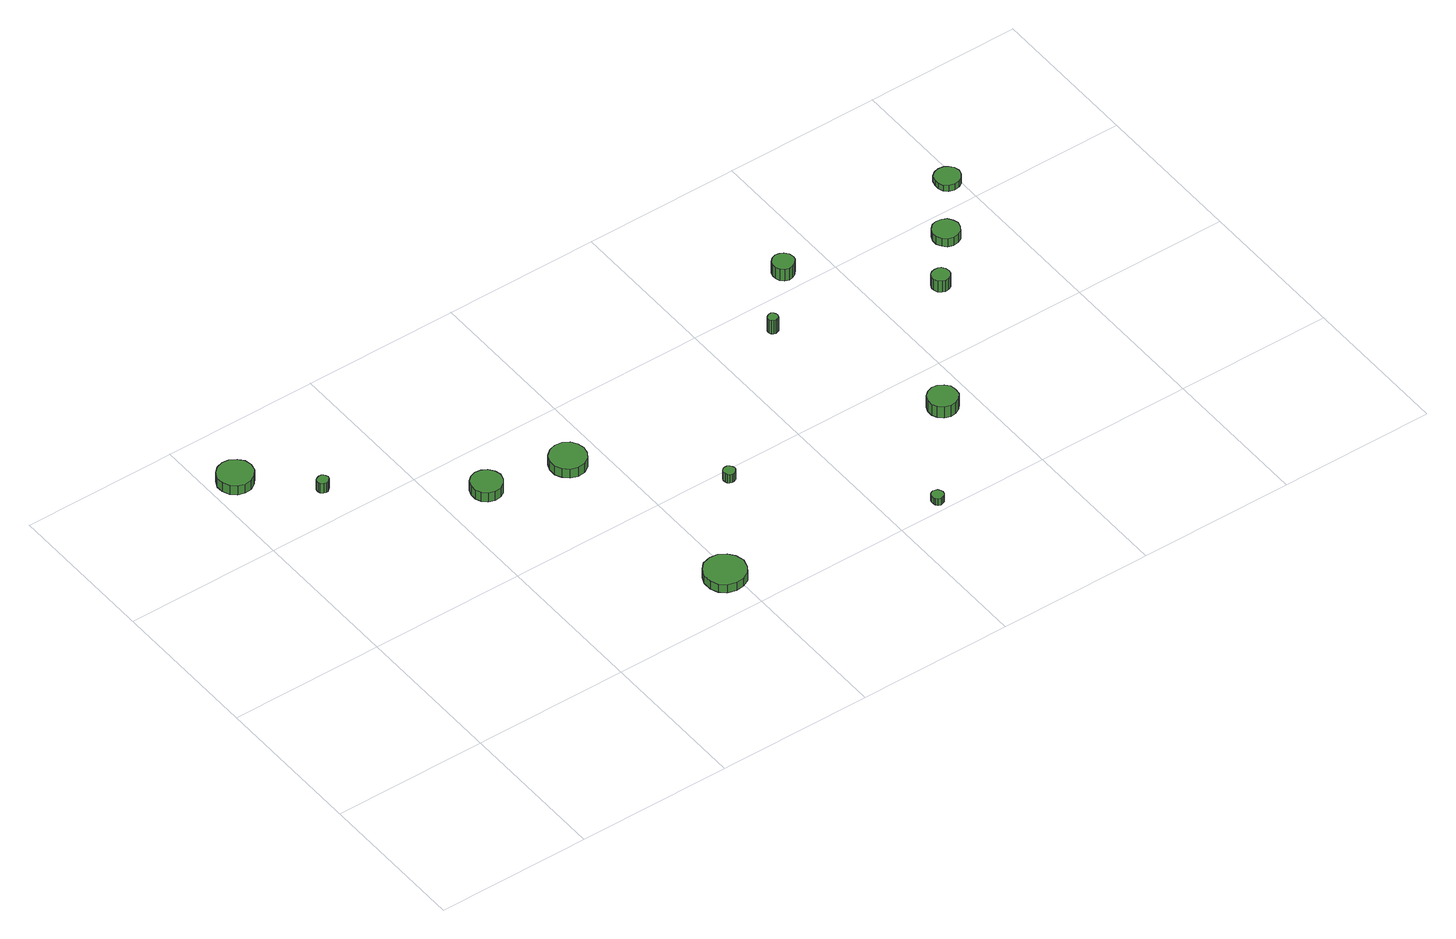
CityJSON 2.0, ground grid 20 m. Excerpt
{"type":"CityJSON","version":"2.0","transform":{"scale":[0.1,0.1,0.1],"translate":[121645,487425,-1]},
"CityObjects":{
"tree1":{"type":"SolitaryVegetationObject","attributes":{"function":"something"},"geometry":[{"type":"MultiSurface","lod":"1","boundaries":[[[0,1,2,3,4,5,6,7,8,9,10,11,12,13,14]],[[15,16,17,18,19,20,21,22,23,24,25,26,27,28,29]],[[0,29,28,1]],[[1,28,27,2]],[[2,27,26,3]],[[3,26,25,4]],[[4,25,24,5]],[[5,24,23,6]],[[6,23,22,7]],[[7,22,21,8]],[[8,21,20,9]],[[9,20,19,10]],[[10,19,18,11]],[[11,18,17,12]],[[12,17,16,13]],[[13,16,15,14]],[[14,15,29,0]]]}]},
"tree2":{"type":"SolitaryVegetationObject","attributes":{"function":"something"},"geometry":[{"type":"MultiSurface","lod":"1","boundaries":[[[30,31,32,33,34,35,36,37,38,39,40,41,42,43,44]],[[45,46,47,48,49,50,51,52,53,54,55,56,57,58,59]],[[30,59,58,31]],[[31,58,57,32]],[[32,57,56,33]],[[33,56,55,34]],[[34,55,54,35]],[[35,54,53,36]],[[36,53,52,37]],[[37,52,51,38]],[[38,51,50,39]],[[39,50,49,40]],[[40,49,48,41]],[[41,48,47,42]],[[42,47,46,43]],[[43,46,45,44]],[[44,45,59,30]]]}]},
"tree3":{"type":"SolitaryVegetationObject","attributes":{"function":"something"},"geometry":[{"type":"MultiSurface","lod":"1","boundaries":[[[60,61,62,63,64,65,66,67,68,69,70,71,72,73,74]],[[75,76,77,78,79,80,81,82,83,84,85,86,87,88,89]],[[60,89,88,61]],[[61,88,87,62]],[[62,87,86,63]],[[63,86,85,64]],[[64,85,84,65]],[[65,84,83,66]],[[66,83,82,67]],[[67,82,81,68]],[[68,81,80,69]],[[69,80,79,70]],[[70,79,78,71]],[[71,78,77,72]],[[72,77,76,73]],[[73,76,75,74]],[[74,75,89,60]]]}]},
"tree4":{"type":"SolitaryVegetationObject","attributes":{"function":"something"},"geometry":[{"type":"MultiSurface","lod":"1","boundaries":[[[90,91,92,93,94,95,96,97,98,99,100,101,102,103,104]],[[105,106,107,108,109,110,111,112,113,114,115,116,117,118,119]],[[90,119,118,91]],[[91,118,117,92]],[[92,117,116,93]],[[93,116,115,94]],[[94,115,114,95]],[[95,114,113,96]],[[96,113,112,97]],[[97,112,111,98]],[[98,111,110,99]],[[99,110,109,100]],[[100,109,108,101]],[[101,108,107,102]],[[102,107,106,103]],[[103,106,105,104]],[[104,105,119,90]]]}]},
"tree5":{"type":"SolitaryVegetationObject","attributes":{"function":"something"},"geometry":[{"type":"MultiSurface","lod":"1","boundaries":[[[120,121,122,123,124,125,126,127,128,129,130,131,132,133,134]],[[135,136,137,138,139,140,141,142,143,144,145,146,147,148,149]],[[120,149,148,121]],[[121,148,147,122]],[[122,147,146,123]],[[123,146,145,124]],[[124,145,144,125]],[[125,144,143,126]],[[126,143,142,127]],[[127,142,141,128]],[[128,141,140,129]],[[129,140,139,130]],[[130,139,138,131]],[[131,138,137,132]],[[132,137,136,133]],[[133,136,135,134]],[[134,135,149,120]]]}]},
"tree6":{"type":"SolitaryVegetationObject","attributes":{"function":"something"},"geometry":[{"type":"MultiSurface","lod":"1","boundaries":[[[150,151,152,153,154,155,156,157,158,159,160,161,162,163,164]],[[165,166,167,168,169,170,171,172,173,174,175,176,177,178,179]],[[150,179,178,151]],[[151,178,177,152]],[[152,177,176,153]],[[153,176,175,154]],[[154,175,174,155]],[[155,174,173,156]],[[156,173,172,157]],[[157,172,171,158]],[[158,171,170,159]],[[159,170,169,160]],[[160,169,168,161]],[[161,168,167,162]],[[162,167,166,163]],[[163,166,165,164]],[[164,165,179,150]]]}]},
"tree7":{"type":"SolitaryVegetationObject","attributes":{"function":"something"},"geometry":[{"type":"MultiSurface","lod":"1","boundaries":[[[180,181,182,183,184,185,186,187,188,189,190,191,192,193,194]],[[195,196,197,198,199,200,201,202,203,204,205,206,207,208,209]],[[180,209,208,181]],[[181,208,207,182]],[[182,207,206,183]],[[183,206,205,184]],[[184,205,204,185]],[[185,204,203,186]],[[186,203,202,187]],[[187,202,201,188]],[[188,201,200,189]],[[189,200,199,190]],[[190,199,198,191]],[[191,198,197,192]],[[192,197,196,193]],[[193,196,195,194]],[[194,195,209,180]]]}]},
"tree8":{"type":"SolitaryVegetationObject","attributes":{"function":"something"},"geometry":[{"type":"MultiSurface","lod":"1","boundaries":[[[210,211,212,213,214,215,216,217,218,219,220,221,222,223,224]],[[225,226,227,228,229,230,231,232,233,234,235,236,237,238,239]],[[210,239,238,211]],[[211,238,237,212]],[[212,237,236,213]],[[213,236,235,214]],[[214,235,234,215]],[[215,234,233,216]],[[216,233,232,217]],[[217,232,231,218]],[[218,231,230,219]],[[219,230,229,220]],[[220,229,228,221]],[[221,228,227,222]],[[222,227,226,223]],[[223,226,225,224]],[[224,225,239,210]]]}]},
"tree9":{"type":"SolitaryVegetationObject","attributes":{"function":"something"},"geometry":[{"type":"MultiSurface","lod":"1","boundaries":[[[240,241,242,243,244,245,246,247,248,249,250,251,252,253,254]],[[255,256,257,258,259,260,261,262,263,264,265,266,267,268,269]],[[240,269,268,241]],[[241,268,267,242]],[[242,267,266,243]],[[243,266,265,244]],[[244,265,264,245]],[[245,264,263,246]],[[246,263,262,247]],[[247,262,261,248]],[[248,261,260,249]],[[249,260,259,250]],[[250,259,258,251]],[[251,258,257,252]],[[252,257,256,253]],[[253,256,255,254]],[[254,255,269,240]]]}]},
"tree10":{"type":"SolitaryVegetationObject","attributes":{"function":"something"},"geometry":[{"type":"MultiSurface","lod":"1","boundaries":[[[270,271,272,273,274,275,276,277,278,279,280,281,282,283,284]],[[285,286,287,288,289,290,291,292,293,294,295,296,297,298,299]],[[270,299,298,271]],[[271,298,297,272]],[[272,297,296,273]],[[273,296,295,274]],[[274,295,294,275]],[[275,294,293,276]],[[276,293,292,277]],[[277,292,291,278]],[[278,291,290,279]],[[279,290,289,280]],[[280,289,288,281]],[[281,288,287,282]],[[282,287,286,283]],[[283,286,285,284]],[[284,285,299,270]]]}]},
"tree11":{"type":"SolitaryVegetationObject","attributes":{"function":"something"},"geometry":[{"type":"MultiSurface","lod":"1","boundaries":[[[300,301,302,303,304,305,306,307,308,309,310,311,312,313,314]],[[315,316,317,318,319,320,321,322,323,324,325,326,327,328,329]],[[300,329,328,301]],[[301,328,327,302]],[[302,327,326,303]],[[303,326,325,304]],[[304,325,324,305]],[[305,324,323,306]],[[306,323,322,307]],[[307,322,321,308]],[[308,321,320,309]],[[309,320,319,310]],[[310,319,318,311]],[[311,318,317,312]],[[312,317,316,313]],[[313,316,315,314]],[[314,315,329,300]]]}]},
"tree12":{"type":"SolitaryVegetationObject","attributes":{"function":"something"},"geometry":[{"type":"MultiSurface","lod":"1","boundaries":[[[330,331,332,333,334,335,336,337,338,339,340,341,342,343,344]],[[345,346,347,348,349,350,351,352,353,354,355,356,357,358,359]],[[330,359,358,331]],[[331,358,357,332]],[[332,357,356,333]],[[333,356,355,334]],[[334,355,354,335]],[[335,354,353,336]],[[336,353,352,337]],[[337,352,351,338]],[[338,351,350,339]],[[339,350,349,340]],[[340,349,348,341]],[[341,348,347,342]],[[342,347,346,343]],[[343,346,345,344]],[[344,345,359,330]]]}]},
"tree13":{"type":"SolitaryVegetationObject","attributes":{"function":"something"},"geometry":[{"type":"MultiSurface","lod":"1","boundaries":[[[360,361,362,363,364,365,366,367,368,369,370,371,372,373,374]],[[375,376,377,378,379,380,381,382,383,384,385,386,387,388,389]],[[360,389,388,361]],[[361,388,387,362]],[[362,387,386,363]],[[363,386,385,364]],[[364,385,384,365]],[[365,384,383,366]],[[366,383,382,367]],[[367,382,381,368]],[[368,381,380,369]],[[369,380,379,370]],[[370,379,378,371]],[[371,378,377,372]],[[372,377,376,373]],[[373,376,375,374]],[[374,375,389,360]]]}]}
},
"vertices":[
[54,516,25],[52,525,25],[46,532,25],[38,537,25],[29,538,25],[20,535,25],[13,529,25],[9,520,25],[9,511,25],[13,502,25],[20,496,25],[29,493,25],[38,494,25],[46,499,25],[52,506,25],[52,506,11],[46,499,11],[38,494,11],[29,493,11],[20,496,11],[13,502,11],[9,511,11],[9,520,11],[13,529,11],[20,535,11],[29,538,11],[38,537,11],[46,532,11],[52,525,11],[54,516,11],
[113,447,25],[112,450,25],[110,453,25],[108,454,25],[105,454,25],[102,453,25],[99,451,25],[98,449,25],[98,446,25],[99,443,25],[102,441,25],[105,440,25],[108,440,25],[110,442,25],[112,444,25],[112,444,10],[110,442,10],[108,440,10],[105,440,10],[102,441,10],[99,443,10],[98,446,10],[98,449,10],[99,451,10],[102,453,10],[105,454,10],[108,454,10],[110,453,10],[112,450,10],[113,447,10],
[275,334,24],[273,342,24],[268,349,24],[261,353,24],[253,354,24],[245,351,24],[239,346,24],[236,338,24],[236,330,24],[239,322,24],[245,317,24],[253,314,24],[261,315,24],[268,319,24],[273,326,24],[273,326,10],[268,319,10],[261,315,10],[253,314,10],[245,317,10],[239,322,10],[236,330,10],[236,338,10],[239,346,10],[245,351,10],[253,354,10],[261,353,10],[268,349,10],[273,342,10],[275,334,10],
[416,56,21],[413,67,21],[407,75,21],[398,81,21],[387,82,21],[376,79,21],[368,71,21],[364,61,21],[364,50,21],[368,40,21],[376,33,21],[387,30,21],[398,31,21],[407,36,21],[413,45,21],[413,45,9],[407,36,9],[398,31,9],[387,30,9],[376,33,9],[368,40,9],[364,50,9],[364,61,9],[368,71,9],[376,79,9],[387,82,9],[398,81,9],[407,75,9],[413,67,9],[416,56,9],
[379,314,23],[377,323,23],[372,331,23],[364,336,23],[354,337,23],[345,334,23],[338,328,23],[334,319,23],[334,309,23],[338,301,23],[345,294,23],[354,291,23],[364,292,23],[372,297,23],[377,305,23],[377,305,9],[372,297,9],[364,292,9],[354,291,9],[345,294,9],[338,301,9],[334,309,9],[334,319,9],[338,328,9],[345,334,9],[354,337,9],[364,336,9],[372,331,9],[377,323,9],[379,314,9],
[499,185,22],[498,188,22],[496,191,22],[493,193,22],[490,193,22],[487,192,22],[485,190,22],[484,187,22],[484,184,22],[485,181,22],[487,179,22],[490,178,22],[493,178,22],[496,180,22],[498,182,22],[498,182,9],[496,180,9],[493,178,9],[490,178,9],[487,179,9],[485,181,9],[484,184,9],[484,187,9],[485,190,9],[487,192,9],[490,193,9],[493,193,9],[496,191,9],[498,188,9],[499,185,9],
[670,15,18],[669,18,18],[667,21,18],[665,22,18],[661,23,18],[658,22,18],[656,20,18],[655,17,18],[655,13,18],[656,11,18],[658,8,18],[661,7,18],[665,8,18],[667,9,18],[669,12,18],[669,12,8],[667,9,8],[665,8,8],[661,7,8],[658,8,8],[656,11,8],[655,13,8],[655,17,8],[656,20,8],[658,22,8],[661,23,8],[665,22,8],[667,21,8],[669,18,8],[670,15,8],
[686,357,29],[685,359,29],[684,361,29],[681,363,29],[679,363,29],[676,362,29],[674,360,29],[673,358,29],[673,355,29],[674,353,29],[676,351,29],[679,350,29],[681,351,29],[684,352,29],[685,354,29],[685,354,8],[684,352,8],[681,351,8],[679,350,8],[676,351,8],[674,353,8],[673,355,8],[673,358,8],[674,360,8],[676,362,8],[679,363,8],[681,363,8],[684,361,8],[685,359,8],[686,357,8],
[779,139,24],[778,147,24],[773,153,24],[766,157,24],[759,158,24],[751,155,24],[745,150,24],[742,143,24],[742,135,24],[745,128,24],[751,123,24],[759,120,24],[766,121,24],[773,125,24],[778,131,24],[778,131,7],[773,125,7],[766,121,7],[759,120,7],[751,123,7],[745,128,7],[742,135,7],[742,143,7],[745,150,7],[751,155,7],[759,158,7],[766,157,7],[773,153,7],[778,147,7],[779,139,7],
[760,427,26],[759,433,26],[755,438,26],[750,440,26],[745,441,26],[739,439,26],[735,435,26],[733,430,26],[733,424,26],[735,419,26],[739,415,26],[745,413,26],[750,414,26],[755,417,26],[759,422,26],[759,422,8],[755,417,8],[750,414,8],[745,413,8],[739,415,8],[735,419,8],[733,424,8],[733,430,8],[735,435,8],[739,439,8],[745,441,8],[750,440,8],[755,438,8],[759,433,8],[760,427,8],
[891,304,24],[890,309,24],[887,313,24],[883,315,24],[878,315,24],[874,314,24],[870,311,24],[868,306,24],[868,302,24],[870,297,24],[874,294,24],[878,292,24],[883,293,24],[887,295,24],[890,299,24],[890,299,7],[887,295,7],[883,293,7],[878,292,7],[874,294,7],[870,297,7],[868,302,7],[868,306,7],[870,311,7],[874,314,7],[878,315,7],[883,315,7],[887,313,7],[890,309,7],[891,304,7],
[950,366,19],[948,373,19],[944,379,19],[938,382,19],[931,383,19],[924,381,19],[919,376,19],[916,369,19],[916,362,19],[919,356,19],[924,351,19],[931,349,19],[938,350,19],[944,353,19],[948,359,19],[948,359,7],[944,353,7],[938,350,7],[931,349,7],[924,351,7],[919,356,7],[916,362,7],[916,369,7],[919,376,7],[924,381,7],[931,383,7],[938,382,7],[944,379,7],[948,373,7],[950,366,7],
[1005,439,16],[1003,446,16],[999,451,16],[994,454,16],[987,455,16],[980,453,16],[975,449,16],[973,442,16],[973,436,16],[975,429,16],[980,425,16],[987,423,16],[994,424,16],[999,427,16],[1003,432,16],[1003,432,7],[999,427,7],[994,424,7],[987,423,7],[980,425,7],[975,429,7],[973,436,7],[973,442,7],[975,449,7],[980,453,7],[987,455,7],[994,454,7],[999,451,7],[1003,446,7],[1005,439,7]
]}
